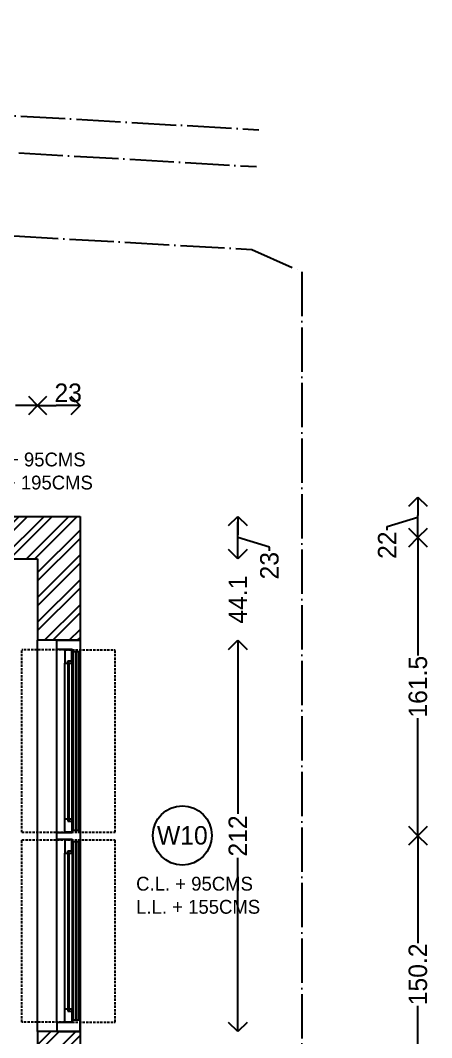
# Model space of a CAD drawing. Header units: metres. Extents: x -16 to 65907, y -5261 to 15511.
# Drawn here: x 20412 to 20635, y 5163 to 5715 of the extents above; entities that cross this region are included whole.
import ezdxf

# ---------------------------------------------------------------- set-up
doc = ezdxf.new("R2010")
doc.units = ezdxf.units.M
doc.header["$PDMODE"] = 67
doc.header["$PDSIZE"] = -5
doc.linetypes.add('ACAD_ISO04W100', pattern=[30, 24, -3, 0, -3])
doc.linetypes.add('DASHED', pattern=[19.05, 12.7, -6.35])
doc.layers.get('0').update_dxf_attribs({"color": 6})
for name, color, linetype in [('BC-BOUNDARY', 3, 'ACAD_ISO04W100'), ('BC-CILL', 23, 'Continuous'), ('BC-DIMENSION', 8, 'Continuous'), ('BC-GREYCOLOR', 8, 'Continuous'), ('BC-HATCH', 8, 'Continuous'), ('BC-JOINERY', 93, 'Continuous'), ('BC-TEXT', 7, 'Continuous'), ('BC-WALLS', 1, 'Continuous'), ('BC-WHITECOLOR', 7, 'Continuous')]:
    doc.layers.add(name, color=color, linetype=linetype)
doc.styles.add('BC-1IN50-1', font='FreeSans.ttf', dxfattribs={"height": 10})
doc.dimstyles.new('BC-1IN50-1', dxfattribs={"dimtxt": 10, "dimasz": 10, "dimexe": 0.18, "dimexo": 0.0625, "dimgap": 1, "dimtad": 0, "dimdec": 1, "dimzin": 12, "dimdsep": 46, "dimtxsty": 'BC-1IN50-1', "dimblk": 'OPEN90', "dimcen": 0.09, "dimse1": 1, "dimse2": 1, "dimclrd": 8, "dimclre": 256, "dimclrt": 7, "dimadec": 0, "dimazin": 0, "dimtfac": 1, "dimtdec": 0, "dimtofl": 0, "dimtmove": 1, "dimatfit": 3, "dimfxl": 0, "dimtolj": 1, "dimtzin": 0, "dimlwd": -3, "dimarcsym": 0})

# ---------------------------------------------------------------- blocks, each defined once
blk = doc.blocks.new('_OPEN90')
at = {"color": 0, "linetype": 'ByBlock'}
for p, q in [((0, 0), (-1, 0)), ((-0.5, 0.5), (0, 0)), ((0, 0), (-0.5, -0.5))]:
    blk.add_line(p, q, dxfattribs=at)
blk = doc.blocks.new('*D1202')
at = {"layer": 'BC-DIMENSION', "color": 8, "linetype": 'Continuous', "lineweight": -3}
for p, q in [((20627.4, 5262.77), (20627.4, 5214.63)), ((20627.4, 5132.57), (20627.4, 5180.71))]:
    blk.add_line(p, q, dxfattribs=at)
at = {"layer": 'Defpoints', "color": 0}
for p in [(20627.4, 5272.77), (20634.82, 5272.77), (20634.82, 5122.57)]:
    blk.add_point(p, dxfattribs=at)
at = {"layer": 'BC-DIMENSION', "color": 8, "lineweight": -3, "xscale": 10, "yscale": 10, "zscale": 10}
for p, rotation in [((20627.4, 5272.77), 90), ((20627.4, 5122.57), 270)]:
    blk.add_blockref('_OPEN90', p, dxfattribs=dict(at, rotation=rotation))
at = {"layer": 'BC-DIMENSION', "color": 7, "insert": (20627.4, 5197.67), "char_height": 10, "attachment_point": 5, "rotation": 90, "style": 'BC-1IN50-1'}
blk.add_mtext('\\A1;150.2', dxfattribs=at)
blk = doc.blocks.new('*D1203')
at = {"layer": 'BC-DIMENSION', "color": 8, "linetype": 'Continuous', "lineweight": -3}
for p, q in [((20627.4, 5424.28), (20627.4, 5370.5)), ((20627.4, 5282.77), (20627.4, 5336.55))]:
    blk.add_line(p, q, dxfattribs=at)
at = {"layer": 'Defpoints', "color": 0}
for p in [(20627.4, 5434.28), (20634.82, 5434.28), (20634.82, 5272.77)]:
    blk.add_point(p, dxfattribs=at)
at = {"layer": 'BC-DIMENSION', "color": 8, "lineweight": -3, "xscale": 10, "yscale": 10, "zscale": 10}
for p, rotation in [((20627.4, 5434.28), 90), ((20627.4, 5272.77), 270)]:
    blk.add_blockref('_OPEN90', p, dxfattribs=dict(at, rotation=rotation))
at = {"layer": 'BC-DIMENSION', "color": 7, "insert": (20627.4, 5353.52), "char_height": 10, "attachment_point": 5, "rotation": 90, "style": 'BC-1IN50-1'}
blk.add_mtext('\\A1;161.5', dxfattribs=at)
blk = doc.blocks.new('*D1204')
at = {"layer": 'BC-DIMENSION', "color": 8, "linetype": 'Continuous', "lineweight": -3}
for p, q in [((20627.4, 5444.28), (20627.4, 5446.29)), ((20610.72, 5440.28), (20627.4, 5445.29)), ((20610.72, 5438.28), (20610.72, 5440.28))]:
    blk.add_line(p, q, dxfattribs=at)
at = {"layer": 'Defpoints', "color": 0}
for p in [(20627.4, 5456.29), (20634.82, 5456.29), (20634.82, 5434.28)]:
    blk.add_point(p, dxfattribs=at)
at = {"layer": 'BC-DIMENSION', "color": 8, "lineweight": -3, "xscale": 10, "yscale": 10, "zscale": 10}
for p, rotation in [((20627.4, 5456.29), 90), ((20627.4, 5434.28), 270)]:
    blk.add_blockref('_OPEN90', p, dxfattribs=dict(at, rotation=rotation))
at = {"layer": 'BC-DIMENSION', "color": 7, "insert": (20610.72, 5430.2), "char_height": 10, "attachment_point": 5, "rotation": 90, "style": 'BC-1IN50-1'}
blk.add_mtext('\\A1;22', dxfattribs=at)
blk = doc.blocks.new('*D1242')
at = {"layer": 'BC-TEXT', "color": 8, "linetype": 'Continuous', "lineweight": -3}
for p, q in [((20529.82, 5176.67), (20529.82, 5186.67)), ((20529.82, 5112.57), (20529.82, 5102.57))]:
    blk.add_line(p, q, dxfattribs=at)
at = {"layer": 'Defpoints', "color": 0}
for p in [(20444.38, 5166.67), (20529.82, 5166.67), (20421.38, 5122.57)]:
    blk.add_point(p, dxfattribs=at)
at = {"layer": 'BC-TEXT', "color": 8, "lineweight": -3, "xscale": 10, "yscale": 10, "zscale": 10}
for p, rotation in [((20529.82, 5166.67), 270), ((20529.82, 5122.57), 90)]:
    blk.add_blockref('_OPEN90', p, dxfattribs=dict(at, rotation=rotation))
at = {"layer": 'BC-TEXT', "color": 7, "insert": (20529.82, 5144.62), "char_height": 10, "attachment_point": 5, "rotation": 90, "style": 'BC-1IN50-1'}
blk.add_mtext('\\A1;44.1', dxfattribs=at)
blk = doc.blocks.new('*D1243')
at = {"layer": 'BC-TEXT', "color": 8, "linetype": 'Continuous', "lineweight": -3}
for p, q in [((20529.82, 5368.67), (20529.82, 5284.57)), ((20529.82, 5176.67), (20529.82, 5260.77))]:
    blk.add_line(p, q, dxfattribs=at)
at = {"layer": 'Defpoints', "color": 0}
for p in [(20444.38, 5378.67), (20529.82, 5378.67), (20444.38, 5166.67)]:
    blk.add_point(p, dxfattribs=at)
at = {"layer": 'BC-TEXT', "color": 8, "lineweight": -3, "xscale": 10, "yscale": 10, "zscale": 10}
for p, rotation in [((20529.82, 5378.67), 90), ((20529.82, 5166.67), 270)]:
    blk.add_blockref('_OPEN90', p, dxfattribs=dict(at, rotation=rotation))
at = {"layer": 'BC-TEXT', "color": 7, "insert": (20529.82, 5272.67), "char_height": 10, "attachment_point": 5, "rotation": 90, "style": 'BC-1IN50-1'}
blk.add_mtext('\\A1;212', dxfattribs=at)
blk = doc.blocks.new('*D1244')
at = {"layer": 'BC-TEXT', "color": 8, "linetype": 'Continuous', "lineweight": -3}
for p, q in [((20529.82, 5432.78), (20529.82, 5442.78)), ((20529.82, 5368.67), (20529.82, 5358.67))]:
    blk.add_line(p, q, dxfattribs=at)
at = {"layer": 'Defpoints', "color": 0}
for p in [(20421.38, 5422.78), (20529.82, 5422.78), (20444.38, 5378.67)]:
    blk.add_point(p, dxfattribs=at)
at = {"layer": 'BC-TEXT', "color": 8, "lineweight": -3, "xscale": 10, "yscale": 10, "zscale": 10}
for p, rotation in [((20529.82, 5422.78), 270), ((20529.82, 5378.67), 90)]:
    blk.add_blockref('_OPEN90', p, dxfattribs=dict(at, rotation=rotation))
at = {"layer": 'BC-TEXT', "color": 7, "insert": (20529.82, 5400.72), "char_height": 10, "attachment_point": 5, "rotation": 90, "style": 'BC-1IN50-1'}
blk.add_mtext('\\A1;44.1', dxfattribs=at)
blk = doc.blocks.new('*D1245')
at = {"layer": 'BC-TEXT', "color": 8, "linetype": 'Continuous', "lineweight": -3}
for p, q in [((20529.82, 5432.78), (20529.82, 5435.78)), ((20546.97, 5429.13), (20529.82, 5434.28)), ((20546.97, 5427.13), (20546.97, 5429.13))]:
    blk.add_line(p, q, dxfattribs=at)
at = {"layer": 'Defpoints', "color": 0}
for p in [(20444.38, 5445.78), (20529.82, 5445.78), (20421.38, 5422.78)]:
    blk.add_point(p, dxfattribs=at)
at = {"layer": 'BC-TEXT', "color": 8, "lineweight": -3, "xscale": 10, "yscale": 10, "zscale": 10}
for p, rotation in [((20529.82, 5445.78), 90), ((20529.82, 5422.78), 270)]:
    blk.add_blockref('_OPEN90', p, dxfattribs=dict(at, rotation=rotation))
at = {"layer": 'BC-TEXT', "color": 7, "insert": (20546.97, 5419.08), "char_height": 10, "attachment_point": 5, "rotation": 90, "style": 'BC-1IN50-1'}
blk.add_mtext('\\A1;23', dxfattribs=at)
blk = doc.blocks.new('*D1246')
at = {"layer": 'BC-TEXT', "color": 8, "linetype": 'Continuous', "lineweight": -3}
blk.add_line((20434.38, 5505.89), (20431.38, 5505.89), dxfattribs=at)
at = {"layer": 'Defpoints', "color": 0}
for p in [(20421.38, 5505.89), (20444.38, 5445.78), (20421.38, 5422.78)]:
    blk.add_point(p, dxfattribs=at)
at = {"layer": 'BC-TEXT', "color": 8, "lineweight": -3, "xscale": 10, "yscale": 10, "zscale": 10, "rotation": 180}
blk.add_blockref('_OPEN90', (20421.38, 5505.89), dxfattribs=at)
at = {"layer": 'BC-TEXT', "color": 8, "lineweight": -3, "xscale": 10, "yscale": 10, "zscale": 10}
blk.add_blockref('_OPEN90', (20444.38, 5505.89), dxfattribs=at)
at = {"layer": 'BC-TEXT', "color": 7, "insert": (20437.93, 5512.72), "char_height": 10, "attachment_point": 5, "style": 'BC-1IN50-1'}
blk.add_mtext('\\A1;23', dxfattribs=at)
blk = doc.blocks.new('*D1247')
at = {"layer": 'BC-TEXT', "color": 8, "linetype": 'Continuous', "lineweight": -3}
for p, q in [((20391.38, 5505.89), (20393.28, 5505.89)), ((20411.38, 5505.89), (20409.48, 5505.89))]:
    blk.add_line(p, q, dxfattribs=at)
at = {"layer": 'Defpoints', "color": 0}
for p in [(20381.38, 5505.89), (20381.38, 5445.78), (20421.38, 5422.78)]:
    blk.add_point(p, dxfattribs=at)
at = {"layer": 'BC-TEXT', "color": 8, "lineweight": -3, "xscale": 10, "yscale": 10, "zscale": 10, "rotation": 180}
blk.add_blockref('_OPEN90', (20381.38, 5505.89), dxfattribs=at)
at = {"layer": 'BC-TEXT', "color": 8, "lineweight": -3, "xscale": 10, "yscale": 10, "zscale": 10}
blk.add_blockref('_OPEN90', (20421.38, 5505.89), dxfattribs=at)
at = {"layer": 'BC-TEXT', "color": 7, "insert": (20401.38, 5505.89), "char_height": 10, "attachment_point": 5, "style": 'BC-1IN50-1'}
blk.add_mtext('\\A1;40', dxfattribs=at)

msp = doc.modelspace()

# ---------------------------------------------------------------- hatches: boundary and pattern name
at = {"layer": 'BC-HATCH', "linetype": 'Continuous'}
h = msp.add_hatch(dxfattribs=at)
h.set_pattern_fill('ANSI32', color=256, style=0)
h.paths.add_polyline_path([(20444.377, 5378.672), (20444.377, 5445.778), (20381.377, 5445.778), (20381.377, 5422.778), (20421.377, 5422.778), (20421.377, 5378.672), (20431.877, 5378.672)])
h = msp.add_hatch(dxfattribs=at)
h.set_pattern_fill('ANSI32', color=256, style=0)
h.paths.add_polyline_path([(20444.377, 5111.066), (20444.377, 5166.672), (20421.377, 5166.672), (20421.377, 5122.566), (20204.377, 5122.566), (20204.377, 5157.566), (20204.377, 5182.566), (20181.377, 5182.566), (20181.377, 5157.566), (20181.377, 5111.066), (20241.377, 5111.066), (20241.377, 5022.566), (20181.377, 5022.566), (20181.377, 5012.566), (20181.377, 5011.066), (20252.877, 5011.066), (20252.877, 5055.609), (20252.877, 5058.566), (20252.877, 5061.522), (20252.877, 5111.066)])

# ---------------------------------------------------------------- linework, layer by layer
at = {"layer": 'BC-BOUNDARY'}
for p, q in [((19510.798, 5714.542), (20541.169, 5655.265)), ((19509.649, 5694.575), (20540.02, 5635.298)), ((19507.064, 5649.649), (20537.435, 5590.372)), ((20537.435, 5590.372), (20564.419, 5578.301)), ((20564.419, 5578.301), (20564.419, 4277.45))]:
    msp.add_line(p, q, dxfattribs=at)
at = {"layer": 'BC-CILL'}
for p, q in [((20421.377, 5166.672), (20421.377, 5378.672)), ((20444.377, 5378.672), (20444.377, 5166.672))]:
    msp.add_line(p, q, dxfattribs=at)
at = {"layer": 'BC-GREYCOLOR', "linetype": 'DASHED', "ltscale": 0.1}
for p, q in [((20440.027, 5373.472), (20412.888, 5373.472)), ((20412.888, 5274.747), (20412.888, 5373.472)), ((20436.227, 5373.472), (20463.367, 5373.472)), ((20463.367, 5274.747), (20463.367, 5373.472)), ((20412.888, 5274.747), (20463.367, 5274.747)), ((20412.888, 5270.597), (20463.367, 5270.597)), ((20412.888, 5171.872), (20412.888, 5270.597)), ((20463.367, 5171.872), (20463.367, 5270.597)), ((20440.027, 5171.872), (20412.888, 5171.872)), ((20436.227, 5171.872), (20463.367, 5171.872))]:
    msp.add_line(p, q, dxfattribs=at)
at = {"layer": 'BC-JOINERY'}
for p, q in [((20437.752, 5367.522), (20438.352, 5367.522)), ((20437.752, 5366.272), (20437.752, 5367.522)), ((20438.352, 5367.522), (20439.927, 5367.522)), ((20438.352, 5366.272), (20438.352, 5367.522)), ((20438.352, 5280.947), (20437.752, 5280.947)), ((20437.752, 5280.697), (20438.352, 5280.697)), ((20438.352, 5280.697), (20439.927, 5280.697)), ((20437.752, 5264.647), (20438.352, 5264.647)), ((20437.752, 5263.397), (20437.752, 5264.647)), ((20438.352, 5264.647), (20439.927, 5264.647)), ((20438.352, 5263.397), (20438.352, 5264.647)), ((20438.352, 5178.072), (20437.752, 5178.072)), ((20437.752, 5177.822), (20438.352, 5177.822)), ((20438.352, 5177.822), (20439.927, 5177.822))]:
    msp.add_line(p, q, dxfattribs=at)
for points in [[(20444.377, 5372.422), (20440.027, 5372.422), (20440.027, 5373.672), (20431.877, 5373.672), (20431.877, 5378.672), (20444.377, 5378.672)], [(20431.877, 5274.547), (20440.027, 5274.547), (20440.027, 5275.797), (20444.377, 5275.797), (20444.377, 5269.547), (20440.027, 5269.547), (20440.027, 5270.797), (20431.877, 5270.797), (20431.877, 5274.547)], [(20444.377, 5172.922), (20440.027, 5172.922), (20440.027, 5171.672), (20431.877, 5171.672), (20431.877, 5166.672), (20444.377, 5166.672)]]:
    msp.add_lwpolyline(points, close=True, dxfattribs=at)
for points in [[(20438.352, 5366.272), (20439.927, 5366.272), (20439.927, 5373.472), (20436.177, 5373.472), (20436.177, 5366.272), (20437.752, 5366.272)], [(20438.352, 5281.947), (20439.927, 5281.947), (20439.927, 5274.747), (20436.177, 5274.747), (20436.177, 5281.947), (20437.752, 5281.947)], [(20438.352, 5263.397), (20439.927, 5263.397), (20439.927, 5270.597), (20436.177, 5270.597), (20436.177, 5263.397), (20437.752, 5263.397)], [(20438.352, 5179.072), (20439.927, 5179.072), (20439.927, 5171.872), (20436.177, 5171.872), (20436.177, 5179.072), (20437.752, 5179.072)]]:
    msp.add_lwpolyline(points, dxfattribs=at)
at = {"layer": 'BC-TEXT', "linetype": 'Continuous'}
msp.add_circle((20499.775, 5272.931), 16, dxfattribs=at)
at = {"layer": 'BC-WALLS'}
for p, q in [((20381.377, 5445.778), (20444.377, 5445.778)), ((20444.377, 5445.778), (20444.377, 5378.672)), ((20381.377, 5422.778), (20421.377, 5422.778)), ((20421.377, 5422.778), (20421.377, 5378.672)), ((20444.377, 5378.672), (20421.377, 5378.672)), ((20444.377, 5166.672), (20421.377, 5166.672)), ((20421.377, 5166.672), (20421.377, 5122.566)), ((20444.377, 5166.672), (20444.377, 5111.066))]:
    msp.add_line(p, q, dxfattribs=at)
at = {"layer": 'BC-WHITECOLOR'}
for p, q in [((20444.377, 5378.672), (20444.377, 5166.672)), ((20431.877, 5171.672), (20431.877, 5373.672)), ((20439.927, 5372.394), (20439.927, 5350.644)), ((20440.027, 5372.422), (20440.027, 5275.797)), ((20440.859, 5275.797), (20440.859, 5372.422)), ((20442.202, 5275.797), (20442.202, 5372.422)), ((20443.546, 5275.797), (20443.546, 5372.422)), ((20444.377, 5275.797), (20444.377, 5372.422)), ((20436.177, 5281.947), (20436.177, 5366.272)), ((20438.352, 5367.272), (20437.752, 5367.272)), ((20437.752, 5366.272), (20437.752, 5280.697)), ((20438.352, 5366.272), (20438.352, 5280.697)), ((20439.927, 5362.458), (20439.927, 5281.947)), ((20440.027, 5269.547), (20440.027, 5172.922)), ((20440.859, 5172.922), (20440.859, 5269.547)), ((20442.202, 5172.922), (20442.202, 5269.547)), ((20443.546, 5172.922), (20443.546, 5269.547)), ((20444.377, 5172.922), (20444.377, 5269.547)), ((20438.352, 5264.397), (20437.752, 5264.397)), ((20436.177, 5179.072), (20436.177, 5263.397)), ((20437.752, 5263.397), (20437.752, 5177.822)), ((20438.352, 5263.397), (20438.352, 5177.822))]:
    msp.add_line(p, q, dxfattribs=at)

# ---------------------------------------------------------------- texts
at = {"layer": 'BC-TEXT', "style": 'BC-1IN50-1'}
for s, insert, char_height, width, attachment_point in [('{\\fUbuntu|b0|i0|c0|p34;\\C7;C.L. + 95CMS}\\P{\\fUbuntu|b0|i0|c0|p34;\\C7;L.L. + 195CMS}', (20384.14, 5470.328), 7.5, 105.17023, 4), ('{\\C7;W10}', (20499.775, 5272.931), 10, 33.3881, 5), ('{\\fUbuntu|b0|i0|c0|p34;\\C7;C.L. + 95CMS}\\P{\\fUbuntu|b0|i0|c0|p34;\\C7;L.L. + 155CMS}', (20474.748, 5240.487), 7.5, 105.17023, 4)]:
    msp.add_mtext(s, dxfattribs=dict(at, insert=insert, char_height=char_height, width=width, attachment_point=attachment_point))

# ---------------------------------------------------------------- dimensions: what is measured, and where the dimension line sits
at = {"layer": 'BC-DIMENSION', "linetype": 'Continuous'}
for base, p1, p2, picture, middle in [((20627.397, 5456.293), (20634.82, 5434.278), (20634.82, 5456.293), '*D1204', (20610.717, 5437.281)), ((20627.397, 5434.278), (20634.82, 5272.766), (20634.82, 5434.278), '*D1203', (20627.397, 5353.522)), ((20627.397, 5272.766), (20634.82, 5122.566), (20634.82, 5272.766), '*D1202', (20627.397, 5197.666))]:
    dim = msp.add_linear_dim(base=base, p1=p1, p2=p2, angle=90, dimstyle='BC-1IN50-1', dxfattribs=at)
    dim.commit()
    dim.dimension.update_dxf_attribs({"geometry": picture, "text_midpoint": middle})
at = {"layer": 'BC-TEXT', "linetype": 'Continuous'}
dim = msp.add_linear_dim(base=(20421.377, 5505.886), p1=(20444.377, 5445.778), p2=(20421.377, 5422.778), dimstyle='BC-1IN50-1', override={"dimlfac": 1}, dxfattribs=at)
dim.commit()
dim.dimension.update_dxf_attribs({"geometry": '*D1246', "text_midpoint": (20437.929, 5512.724)})
dim = msp.add_linear_dim(base=(20381.377, 5505.886), p1=(20421.377, 5422.778), p2=(20381.377, 5445.778), dimstyle='BC-1IN50-1', dxfattribs=at)
dim.commit()
dim.dimension.update_dxf_attribs({"geometry": '*D1247', "text_midpoint": (20401.377, 5505.886)})
for base, p1, p2, picture, middle in [((20529.816, 5445.778), (20421.377, 5422.778), (20444.377, 5445.778), '*D1245', (20546.969, 5426.132)), ((20529.816, 5422.778), (20444.377, 5378.672), (20421.377, 5422.778), '*D1244', (20529.816, 5400.725)), ((20529.816, 5378.672), (20444.377, 5166.672), (20444.377, 5378.672), '*D1243', (20529.816, 5272.672)), ((20529.816, 5166.672), (20421.377, 5122.566), (20444.377, 5166.672), '*D1242', (20529.816, 5144.619))]:
    dim = msp.add_linear_dim(base=base, p1=p1, p2=p2, angle=90, dimstyle='BC-1IN50-1', dxfattribs=at)
    dim.commit()
    dim.dimension.update_dxf_attribs({"geometry": picture, "text_midpoint": middle})

doc.saveas('drawing.dxf')
